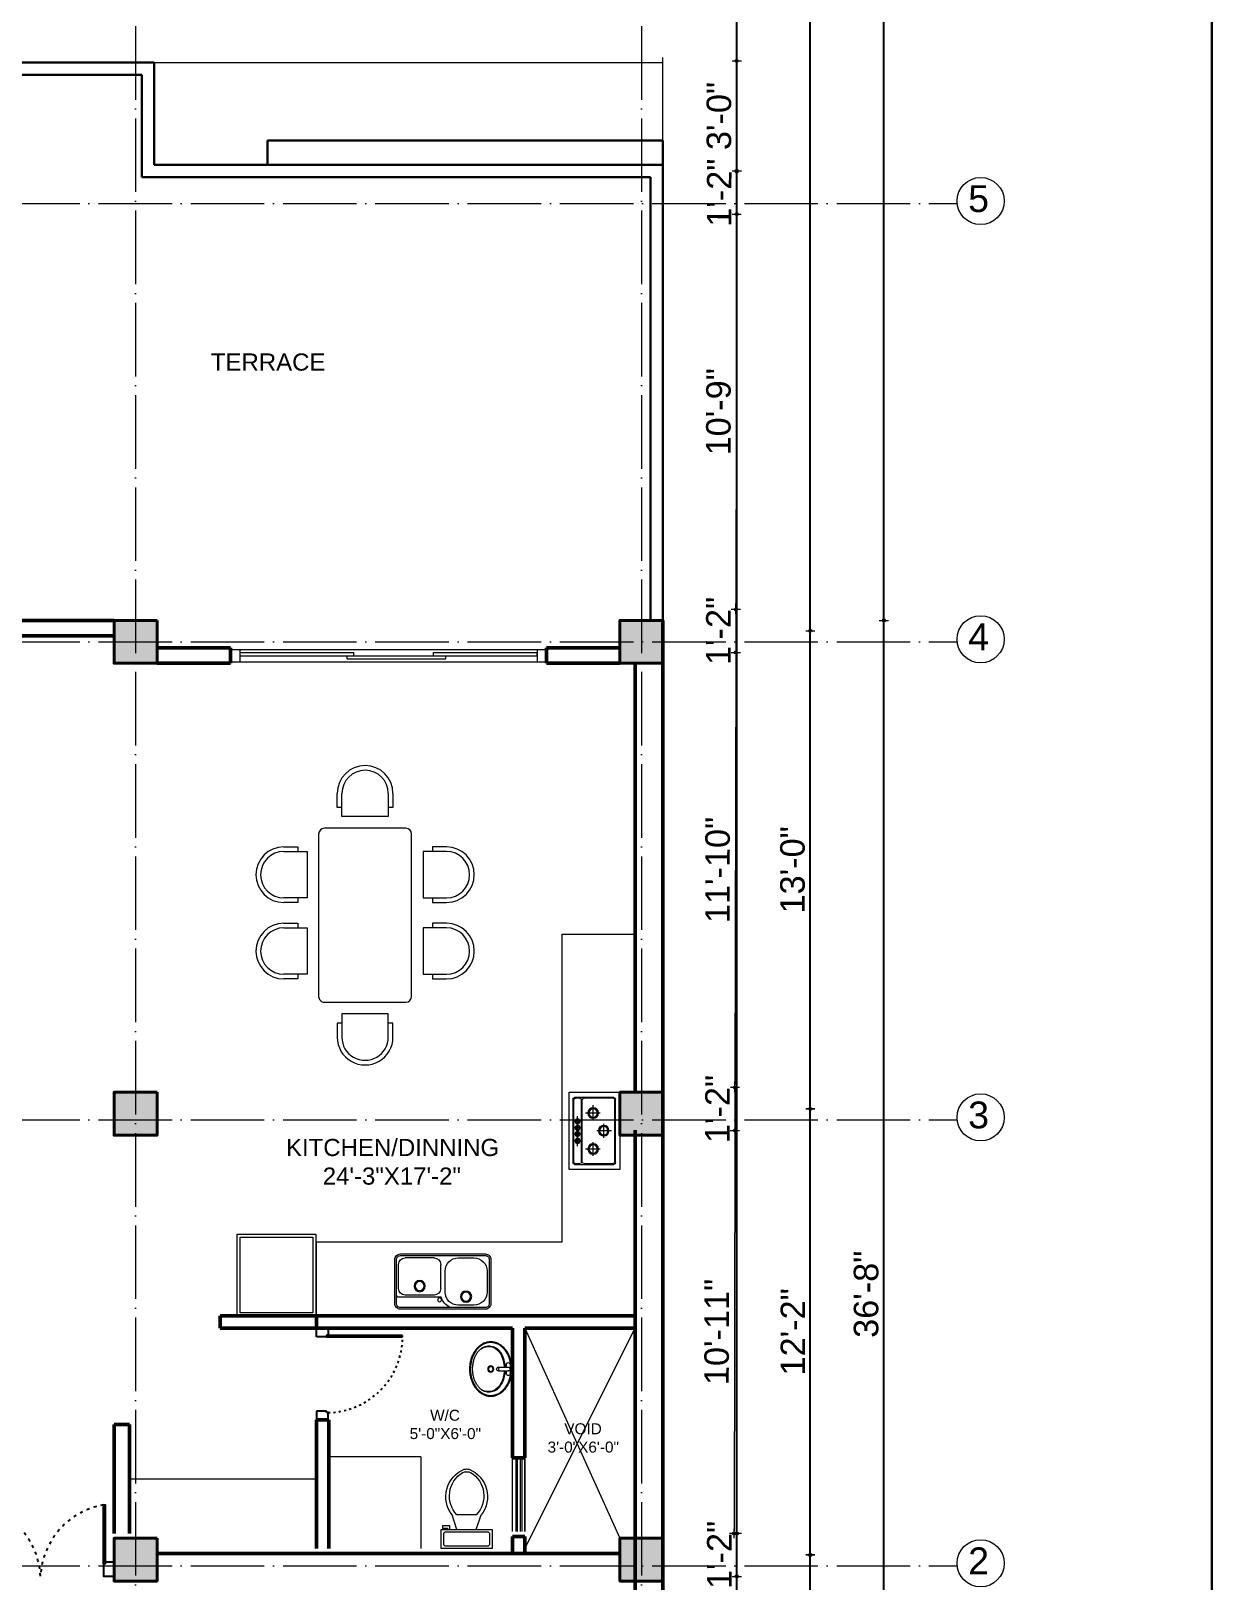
# Model space of a CAD drawing. Header units: inches. Extents: x -71 to 2682309, y -3332 to 801571.
# Drawn here: x 2653122 to 2653507, y 787576 to 788082 of the extents above; entities that cross this region are included whole.
import ezdxf

# ---------------------------------------------------------------- set-up
doc = ezdxf.new("R2010")
doc.units = ezdxf.units.IN
doc.header["$MEASUREMENT"] = 0
doc.header["$PDMODE"] = 99
doc.linetypes.add('ACAD_ISO03W100', pattern=[30, 12, -18])
doc.linetypes.add('ACAD_ISO04W100', pattern=[30, 24, -3, 0, -3])
for name, color, linetype, lineweight in [('CENTER  LINE RA', 10, 'ACAD_ISO04W100', 18), ('CONC. OUTLINE RA', 150, 'Continuous', 40), ('DIM RA', 4, 'Continuous', 15), ('door', 170, 'Continuous', 25), ('DOOR-WIN RA', 3, 'Continuous', 20), ('dw', 104, 'Continuous', 18), ('ELE1 RA', 1, 'Continuous', 30), ('ELE2 RA', 130, 'Continuous', 20), ('FIXTURES', 23, 'Continuous', 9), ('Furniture', 22, 'Continuous', 13), ('HAT', 253, 'Continuous', 13), ('Hatch', 254, 'Continuous', 9), ('HATCH RA', 8, 'Continuous', 9), ('NOI THAT', 42, 'Continuous', 5), ('TEXT RA', 254, 'Continuous', 20), ('WALL', 1, 'Continuous', 40), ('WALL RA', 42, 'Continuous', 50)]:
    doc.layers.add(name, color=color, linetype=linetype, lineweight=lineweight)
doc.layers.add('HACTH', color=7, linetype='Continuous')
doc.layers.add('lettring', color=7, linetype='Continuous')
doc.styles.add('DIM 8', font='arial.ttf', dxfattribs={"height": 8})
doc.styles.get("Standard").update_dxf_attribs({"font": 'arial.ttf'})
doc.dimstyles.new('Copy of DIM 8', dxfattribs={"dimtxt": 8, "dimasz": 1, "dimexe": 6, "dimexo": 18, "dimgap": 1.6875, "dimtad": 1, "dimdec": 0, "dimzin": 3, "dimdsep": 46, "dimlunit": 4, "dimtxsty": 'DIM 8', "dimblk": 'dot 2', "dimcen": 0.09375, "dimse1": 1, "dimse2": 1, "dimclrd": 1, "dimclre": 1, "dimclrt": 256, "dimadec": 0, "dimazin": 0, "dimtfac": 0.75, "dimtdec": 0, "dimtix": 1, "dimtmove": 1, "dimatfit": 3, "dimldrblk": 'DOT', "dimfxl": 1, "dimtolj": 1, "dimtzin": 0, "dimlwd": 9, "dimlwe": 9, "dimarcsym": 0})

# ---------------------------------------------------------------- blocks, each defined once
blk = doc.blocks.new('COLUMN')
at = {"layer": 'HACTH', "lineweight": 30, "transparency": 33554541}
h = blk.add_hatch(color=256, dxfattribs=at)
h.dxf.hatch_style = 1
h.paths.add_polyline_path([(2659104.19, 784576.38), (2659090.19, 784576.38), (2659090.19, 784562.38), (2659104.19, 784562.38)])
at = {"layer": 'CONC. OUTLINE RA'}
blk.add_lwpolyline([(2659090.19, 784576.38), (2659104.19, 784576.38), (2659104.19, 784562.38), (2659090.19, 784562.38)], close=True, dxfattribs=at)
blk = doc.blocks.new('asdadas')
at = {"layer": 'door'}
for points in [[(-15507.35, 29030.58), (-15507.34, 29047.44), (-15507.84, 29047.44), (-15507.85, 29031.08)], [(-15471.35, 29030.58), (-15471.36, 29047.44), (-15470.86, 29047.44), (-15470.85, 29031.08)]]:
    blk.add_lwpolyline(points, dxfattribs=at)
for points in [[(-15510.35, 29027.08), (-15510.35, 29031.08), (-15507.85, 29031.08), (-15507.85, 29030.58), (-15507.35, 29030.58), (-15507.35, 29027.08)], [(-15468.35, 29027.08), (-15468.35, 29031.08), (-15470.85, 29031.08), (-15470.85, 29030.58), (-15471.35, 29030.58), (-15471.35, 29027.08)]]:
    blk.add_lwpolyline(points, close=True, dxfattribs=at)
at = {"layer": 'door', "linetype": 'ACAD_ISO03W100', "ltscale": 0.07}
for centre, start, end in [((-15511.1, 29025.99), 2.8678, 80.0616), ((-15467.6, 29025.99), 99.9384, 177.1322)]:
    blk.add_arc(centre, 21.78, start, end, dxfattribs=at)
blk = doc.blocks.new('d3')
at = {"layer": 'door'}
for p, q in [((2650907.25, 787542.3), (2650907.24, 787513.15)), ((2650907.82, 787542.3), (2650907.25, 787542.3)), ((2650907.81, 787512.58), (2650907.82, 787542.3)), ((2650904.38, 787508.58), (2650904.38, 787513.15)), ((2650904.38, 787513.15), (2650907.24, 787513.15)), ((2650907.24, 787513.15), (2650907.24, 787512.58)), ((2650907.24, 787512.58), (2650907.81, 787512.58)), ((2650907.81, 787512.58), (2650907.81, 787508.58)), ((2650937.52, 787512.58), (2650936.95, 787512.58)), ((2650936.95, 787512.58), (2650936.95, 787508.58)), ((2650940.38, 787513.15), (2650937.52, 787513.15)), ((2650937.52, 787513.15), (2650937.52, 787512.58)), ((2650940.38, 787508.58), (2650940.38, 787513.15)), ((2650907.81, 787508.58), (2650904.38, 787508.58)), ((2650936.95, 787508.58), (2650940.38, 787508.58))]:
    blk.add_line(p, q, dxfattribs=at)
at = {"layer": 'door', "linetype": 'ACAD_ISO03W100', "ltscale": 0.07}
blk.add_arc((2650907.81, 787512.57), 29.72, 1.11555, 89.97483, dxfattribs=at)
blk = doc.blocks.new('*U10')
at = {"color": 44}
for p, q in [((-0.41, -5.9, -10.38), (-0.41, -2.12, -10.38)), ((-0.31, -5.52, -10.38), (-0.41, -2.14, -10.38)), ((-0.41, -5.9, -10.38), (-0.41, -5.9, -10.38)), ((1.01, -5.52, -10.38), (1.11, -2.14, -10.38)), ((1.11, -5.9, -10.38), (1.11, -2.12, -10.38)), ((1.11, -5.9, -10.38), (1.11, -5.9, -10.38)), ((1.11, -5.9, -10.38), (1.11, -5.9, -10.38))]:
    blk.add_line(p, q, dxfattribs=at)
for radius in [1.21, 0.908]:
    blk.add_circle((0.35, -8.96, -10.38), radius, dxfattribs=at)
at = {"color": 161}
for centre, radius, start, end in [((-3.42, -9.63, -10.38), 5.33, 114.82292, 212.01848), ((-3.21, -9.87, -10.38), 5.33, 128.55055, 212.01848), ((4.16, -9.6, -10.38), 5.29, 322.8931, 65.40236), ((3.91, -9.87, -10.38), 5.33, 326.74782, 51.4515)]:
    blk.add_arc(centre, radius, start, end, dxfattribs=at)
at = {"color": 44}
for centre, start, end in [((-1.41, -2.12, -10.38), 87.44056, 256.48029), ((0.35, -2.12, -10.38), 358.28901, 181.71099), ((0.35, -5.9, -10.38), 180, 0), ((0.35, -5.14, -10.38), 210, 330), ((2.11, -2.12, -10.38), 283.51971, 92.55944)]:
    blk.add_arc(centre, 0.757, start, end, dxfattribs=at)
at = {"color": 130}
blk.add_ellipse((0.35, -8.96, -10.38), major_axis=(-10.42, 0), ratio=0.772596, dxfattribs=at)
at = {"color": 161}
for start_param, end_param in [(4.785065, 5.326358), (4.09842, 4.639713)]:
    blk.add_ellipse((0.35, -11.38, -10.38), major_axis=(-10.42, 0), ratio=0.772596, start_param=start_param, end_param=end_param, dxfattribs=at)
at = {"color": 44, "extrusion": (0, 0, -1)}
for start_param, end_param in [(4.782638, 4.899232), (4.525546, 4.64214)]:
    blk.add_ellipse((0.35, 5.06, -10.38), major_axis=(-10.42, 0), ratio=0.772596, start_param=start_param, end_param=end_param, dxfattribs=at)
at = {"color": 44}
blk.add_ellipse((0.35, -9.3, -10.38), major_axis=(-10.42, 0), ratio=0.772596, start_param=4.546083, end_param=4.878695, dxfattribs=at)
at = {"color": 5}
blk.add_open_spline([(-10.38, -8.96, -10.38), (-10.38, -9.22, -10.38), (-10.36, -9.49, -10.38), (-10.28, -10.16, -10.38), (-10.19, -10.56, -10.38), (-9.94, -11.36, -10.38), (-9.78, -11.74, -10.38), (-9.38, -12.5, -10.38), (-9.15, -12.86, -10.38), (-8.62, -13.56, -10.38), (-8.32, -13.89, -10.38), (-7.67, -14.52, -10.38), (-7.32, -14.82, -10.38), (-6.56, -15.37, -10.38), (-6.15, -15.62, -10.38), (-5.3, -16.08, -10.38), (-4.85, -16.28, -10.38), (-3.92, -16.63, -10.38), (-3.44, -16.79, -10.38), (-2.46, -17.03, -10.38), (-1.96, -17.13, -10.38), (-0.94, -17.26, -10.38), (-0.43, -17.3, -10.38), (0.61, -17.32, -10.38), (1.12, -17.3, -10.38), (2.15, -17.21, -10.38), (2.65, -17.13, -10.38), (3.65, -16.92, -10.38), (4.14, -16.79, -10.38), (5.09, -16.47, -10.38), (5.55, -16.28, -10.38), (6.43, -15.86, -10.38), (6.85, -15.62, -10.38), (7.64, -15.1, -10.38), (8.01, -14.82, -10.38), (8.7, -14.22, -10.38), (9.02, -13.9, -10.38), (9.59, -13.22, -10.38), (9.85, -12.87, -10.38), (10.29, -12.13, -10.38), (10.48, -11.75, -10.38), (10.78, -10.97, -10.38), (10.89, -10.57, -10.38), (11.04, -9.76, -10.38), (11.08, -9.35, -10.38), (11.08, -8.53, -10.38), (11.04, -8.12, -10.38), (10.88, -7.32, -10.38), (10.77, -6.92, -10.38), (10.46, -6.14, -10.38), (10.27, -5.76, -10.38), (9.83, -5.02, -10.38), (9.57, -4.67, -10.38), (9, -3.99, -10.38), (8.68, -3.67, -10.38), (7.98, -3.07, -10.38), (7.61, -2.79, -10.38), (6.81, -2.27, -10.38), (6.39, -2.04, -10.38), (5.51, -1.62, -10.38), (5.05, -1.43, -10.38), (4.1, -1.12, -10.38), (3.61, -0.99, -10.38), (2.61, -0.78, -10.38), (2.1, -0.7, -10.38), (1.08, -0.61, -10.38), (0.56, -0.59, -10.38), (-0.47, -0.62, -10.38), (-0.98, -0.66, -10.38), (-2, -0.79, -10.38), (-2.5, -0.89, -10.38), (-3.48, -1.14, -10.38), (-3.96, -1.3, -10.38), (-4.89, -1.65, -10.38), (-5.33, -1.86, -10.38), (-6.18, -2.32, -10.38), (-6.59, -2.57, -10.38), (-7.35, -3.12, -10.38), (-7.7, -3.42, -10.38), (-8.35, -4.05, -10.38), (-8.64, -4.38, -10.38), (-9.17, -5.08, -10.38), (-9.4, -5.45, -10.38), (-9.79, -6.2, -10.38), (-9.95, -6.59, -10.38), (-10.2, -7.39, -10.38), (-10.28, -7.79, -10.38), (-10.36, -8.45, -10.38), (-10.38, -8.7, -10.38), (-10.38, -8.96, -10.38)], degree=3, knots=[0, 0, 0, 0, 0.094207, 0.094207, 0.239418, 0.239418, 0.384628, 0.384628, 0.529839, 0.529839, 0.67505, 0.67505, 0.82026, 0.82026, 0.965471, 0.965471, 1.110681, 1.110681, 1.255892, 1.255892, 1.401103, 1.401103, 1.546313, 1.546313, 1.691524, 1.691524, 1.836735, 1.836735, 1.981945, 1.981945, 2.127156, 2.127156, 2.272367, 2.272367, 2.417577, 2.417577, 2.562788, 2.562788, 2.707999, 2.707999, 2.853209, 2.853209, 2.99842, 2.99842, 3.143631, 3.143631, 3.288841, 3.288841, 3.434052, 3.434052, 3.579262, 3.579262, 3.724473, 3.724473, 3.869684, 3.869684, 4.014894, 4.014894, 4.160105, 4.160105, 4.305316, 4.305316, 4.450526, 4.450526, 4.595737, 4.595737, 4.740948, 4.740948, 4.886158, 4.886158, 5.031369, 5.031369, 5.17658, 5.17658, 5.32179, 5.32179, 5.467001, 5.467001, 5.612212, 5.612212, 5.757422, 5.757422, 5.902633, 5.902633, 6.047843, 6.047843, 6.193054, 6.193054, 6.283185, 6.283185, 6.283185, 6.283185], dxfattribs=at)
at = {"color": 161}
for points, knots in [([(-0.41, -3.65, -10.38), (-0.84, -3.68, -10.38), (-1.26, -3.72, -10.38), (-2.2, -3.87, -10.38), (-2.7, -3.98, -10.38), (-3.68, -4.26, -10.38), (-4.15, -4.43, -10.38), (-5.06, -4.82, -10.38), (-5.5, -5.04, -10.38), (-6.12, -5.42, -10.38), (-6.33, -5.56, -10.38), (-6.53, -5.7, -10.38)], [4.7867387, 4.7867387, 4.7867387, 4.7867387, 4.9133806, 4.9133806, 5.0672044, 5.0672044, 5.2210282, 5.2210282, 5.3748519, 5.3748519, 5.456533, 5.456533, 5.456533, 5.456533]), ([(7.24, -5.7, -10.38), (7.18, -5.66, -10.38), (7.13, -5.62, -10.38), (6.68, -5.32, -10.38), (6.26, -5.08, -10.38), (5.39, -4.65, -10.38), (4.93, -4.46, -10.38), (3.97, -4.13, -10.38), (3.48, -4, -10.38), (2.47, -3.79, -10.38), (1.95, -3.72, -10.38), (1.33, -3.67, -10.38), (1.22, -3.66, -10.38), (1.11, -3.65, -10.38)], [3.9682662, 3.9682662, 3.9682662, 3.9682662, 3.9904379, 3.9904379, 4.1442617, 4.1442617, 4.2980855, 4.2980855, 4.4519092, 4.4519092, 4.605733, 4.605733, 4.6380393, 4.6380393, 4.6380393, 4.6380393]), ([(-7.94, -12.46, -10.38), (-7.84, -12.59, -10.38), (-7.73, -12.72, -10.38), (-7.35, -13.17, -10.38), (-7.04, -13.47, -10.38), (-6.35, -14.03, -10.38), (-5.98, -14.3, -10.38), (-5.18, -14.78, -10.38), (-4.75, -14.99, -10.38), (-3.86, -15.37, -10.38), (-3.39, -15.54, -10.38), (-2.42, -15.8, -10.38), (-1.92, -15.91, -10.38), (-0.9, -16.05, -10.38), (-0.39, -16.09, -10.38), (0.64, -16.11, -10.38), (1.16, -16.09, -10.38), (2.19, -15.98, -10.38), (2.69, -15.89, -10.38), (3.68, -15.66, -10.38), (4.16, -15.51, -10.38), (5.08, -15.17, -10.38), (5.52, -14.96, -10.38), (6.35, -14.51, -10.38), (6.74, -14.26, -10.38), (7.45, -13.72, -10.38), (7.78, -13.43, -10.38), (8.18, -13.01, -10.38), (8.28, -12.9, -10.38), (8.37, -12.79, -10.38)], [6.809687, 6.809687, 6.809687, 6.809687, 6.873941, 6.873941, 7.033467, 7.033467, 7.192993, 7.192993, 7.352519, 7.352519, 7.512044, 7.512044, 7.67157, 7.67157, 7.831096, 7.831096, 7.990622, 7.990622, 8.150148, 8.150148, 8.309673, 8.309673, 8.469199, 8.469199, 8.628725, 8.628725, 8.788251, 8.788251, 8.84358, 8.84358, 8.84358, 8.84358])]:
    blk.add_open_spline(points, degree=3, knots=knots, dxfattribs=at)
blk = doc.blocks.new('Toilet - top')
for p, q in [((9.5, -6), (9.5, -2)), ((-10, -8.5), (-8, -8.5)), ((-10, -9.5), (-10, -8.5)), ((-7, -9.5), (-10, -9.5)), ((-8, -8.5), (-8, -8)), ((-7, -8), (-7, -9.5)), ((-4, -8), (-6, -14)), ((4, -8), (6, -14)), ((4, -14), (-4, -14))]:
    blk.add_line(p, q)
blk.add_lwpolyline([(10.5, -8), (10.5, 0), (-10.5, 0), (-10.5, -8)], close=True)
for points in [[(-9.5, -2), (-9.5, -6)], [(8.5, -1), (-8.5, -1)], [(-8.5, -7), (8.5, -7)]]:
    blk.add_lwpolyline(points)
for centre, radius, start, end in [((-8.62, -1.88), 0.884, 81.8699, 188.1301), ((-8.62, -6.12), 0.884, 171.8699, 278.1301), ((8.62, -1.88), 0.884, 351.8699, 98.1301), ((8.62, -6.12), 0.884, 261.8699, 8.1301), ((3.52, -21.58), 12.17, 141.46911, 247.97143), ((4.2, -21.82), 11.33, 136.36773, 238.94682), ((-3.52, -21.58), 12.17, 292.02843, 38.53071), ((-4.2, -21.82), 11.33, 301.05301, 43.63209), ((0, -27.88), 4, 245.73182, 294.26817), ((0, -29), 4, 254.86053, 285.13947)]:
    blk.add_arc(centre, radius, start, end)
blk = doc.blocks.new('A$C3F0C2877')
at = {"layer": 'FIXTURES'}
for p, q in [((700, 1640), (700, 1520)), ((740, 1640), (740, 1440)), ((1140, 1440), (1140, 1640)), ((1180, 1520), (1180, 1640)), ((1358, 1640), (1358, 1520)), ((1398, 1640), (1398, 1440)), ((1798, 1440), (1798, 1640)), ((1838, 1520), (1838, 1640)), ((700, 1520), (740, 1520)), ((1140, 1520), (1180, 1520)), ((1358, 1520), (1398, 1520)), ((1798, 1520), (1838, 1520)), ((1988, 1340), (590, 1340)), ((740, 1440), (1140, 1440)), ((1398, 1440), (1798, 1440)), ((540, 1290), (540, 590)), ((2038, 590), (2038, 1290)), ((240, 1180), (360, 1180)), ((240, 1140), (440, 1140)), ((360, 1180), (360, 1140)), ((440, 1140), (440, 740)), ((2139, 1140), (2139, 740)), ((2339, 1140), (2139, 1140)), ((2339, 1180), (2219, 1180)), ((2219, 1180), (2219, 1140)), ((440, 740), (240, 740)), ((360, 700), (240, 700)), ((360, 740), (360, 700)), ((2139, 740), (2339, 740)), ((2219, 740), (2219, 700)), ((2219, 700), (2339, 700)), ((590, 540), (1988, 540)), ((740, 440), (1140, 440)), ((740, 240), (740, 440)), ((1140, 440), (1140, 240)), ((1398, 440), (1798, 440)), ((1398, 240), (1398, 440)), ((1798, 440), (1798, 240)), ((700, 360), (740, 360)), ((700, 240), (700, 360)), ((1140, 360), (1180, 360)), ((1180, 360), (1180, 240)), ((1358, 360), (1398, 360)), ((1358, 240), (1358, 360)), ((1798, 360), (1838, 360)), ((1838, 360), (1838, 240))]:
    blk.add_line(p, q, dxfattribs=at)
for centre, radius, start, end in [((940, 1640), 240, 0, 180), ((1598, 1640), 240, 0, 180), ((940, 1640), 200, 0, 180), ((1598, 1640), 200, 0, 180), ((590, 1290), 50, 90, 180), ((1988, 1290), 50, 0, 90), ((240, 940), 240, 90, 270), ((240, 940), 200, 90, 270), ((2339, 940), 240, 270, 90), ((2339, 940), 200, 270, 90), ((590, 590), 50, 180, 270), ((1988, 590), 50, 270, 0), ((940, 240), 240, 180, 0), ((940, 240), 200, 180, 0), ((1598, 240), 240, 180, 0), ((1598, 240), 200, 180, 0)]:
    blk.add_arc(centre, radius, start, end, dxfattribs=at)
blk = doc.blocks.new('kit')
at = {"layer": 'Furniture'}
for p, q in [((106814.32, -19096.51), (106814.32, -19121.71)), ((106830.88, -19096.51), (106814.32, -19096.51)), ((106830.88, -19121.71), (106830.88, -19096.51)), ((106815.52, -19119.44), (106815.52, -19098.78)), ((106815.75, -19119.21), (106815.75, -19099.01)), ((106816.09, -19098.21), (106828.88, -19098.21)), ((106816.32, -19098.44), (106817.79, -19098.44)), ((106818.37, -19099.01), (106818.37, -19119.21)), ((106818.6, -19099.01), (106818.6, -19119.21)), ((106819.17, -19098.44), (106828.65, -19098.44)), ((106822.15, -19100.96), (106822.15, -19105.46)), ((106829.22, -19099.01), (106829.22, -19119.21)), ((106829.46, -19098.78), (106829.46, -19119.44)), ((106818.09, -19105.86), (106815.99, -19105.86)), ((106817.06, -19104.19), (106817.06, -19113.9)), ((106824.4, -19103.21), (106819.67, -19103.21)), ((106825.59, -19106.86), (106825.59, -19111.45)), ((106818.09, -19108.1), (106815.99, -19108.1)), ((106818.09, -19110.14), (106815.99, -19110.14)), ((106818.09, -19112.28), (106815.99, -19112.28)), ((106822.15, -19112.7), (106822.15, -19117.49)), ((106828.08, -19109.11), (106823.33, -19109.11)), ((106824.41, -19114.95), (106819.67, -19114.95)), ((106814.32, -19121.71), (106830.88, -19121.71)), ((106828.88, -19120.01), (106816.09, -19120.01)), ((106817.79, -19119.78), (106816.32, -19119.78)), ((106828.65, -19119.78), (106819.17, -19119.78))]:
    blk.add_line(p, q, dxfattribs=at)
for centre, radius in [((106822.15, -19103.21), 1.71), ((106822.15, -19103.21), 1.37), ((106817.06, -19105.86), 0.835), ((106817.06, -19108.1), 0.804), ((106817.06, -19108.1), 0.564), ((106817.06, -19105.86), 0.533), ((106825.59, -19109.19), 1.72), ((106817.01, -19112.23), 0.797), ((106817.06, -19110.14), 0.823), ((106817.01, -19112.28), 0.556), ((106817.06, -19110.14), 0.572), ((106825.59, -19109.19), 1.39), ((106822.15, -19114.95), 1.72), ((106822.15, -19114.95), 1.39)]:
    blk.add_circle(centre, radius, dxfattribs=at)
for centre, start, end in [((106816.09, -19098.78), 90, 180), ((106816.32, -19099.01), 90, 180), ((106817.79, -19099.01), 0, 90), ((106819.17, -19099.01), 90, 180), ((106828.65, -19099.01), 0, 90), ((106828.88, -19098.78), 0, 90), ((106816.09, -19119.44), 180, 270), ((106816.32, -19119.21), 180, 270), ((106817.79, -19119.21), 270, 0), ((106819.17, -19119.21), 180, 270), ((106828.65, -19119.21), 270, 0), ((106828.88, -19119.44), 270, 0)]:
    blk.add_arc(centre, 0.576, start, end, dxfattribs=at)
blk = doc.blocks.new('kit2')
at = {"layer": 'Furniture'}
for p, q in [((106798.91, -19071.12), (106793.87, -19071.12)), ((106773.71, -19074.43), (106773.71, -19078.86)), ((106774.35, -19076.59), (106774.35, -19084.44)), ((106788.24, -19073.71), (106774.43, -19073.71)), ((106785.95, -19074.43), (106776.51, -19074.43)), ((106788.11, -19076.59), (106788.11, -19084.44)), ((106789.55, -19075.44), (106789.55, -19082.28)), ((106803.23, -19082.28), (106803.23, -19075.44)), ((106785.95, -19086.6), (106776.51, -19086.6)), ((106793.87, -19086.6), (106798.91, -19086.6))]:
    blk.add_line(p, q, dxfattribs=at)
for points in [[(106774.97, -19087.86), (106802.69, -19087.86, 0.414214), (106804.49, -19086.06), (106804.49, -19071.66, 0.414214), (106802.69, -19069.86), (106774.97, -19069.86, 0.414214), (106773.17, -19071.66), (106773.17, -19086.06, 0.414214)], [(106774.97, -19087.32), (106802.69, -19087.32, 0.414214), (106803.95, -19086.06), (106803.95, -19071.66, 0.414214), (106802.69, -19070.4), (106774.97, -19070.4, 0.414214), (106773.71, -19071.66), (106773.71, -19086.06, 0.414214)]]:
    blk.add_lwpolyline(points, format="xyb", close=True, dxfattribs=at)
for centre, radius in [((106796.39, -19073.94), 1.83), ((106781.25, -19077.38), 1.83), ((106781.25, -19077.38), 1.47), ((106787.77, -19072.89), 0.614), ((106796.39, -19073.94), 1.47)]:
    blk.add_circle(centre, radius, dxfattribs=at)
for centre, radius, start, end in [((106794, -19075.81), 6.13, 118.07, 159.9807), ((106793.87, -19075.44), 4.32, 90, 180), ((106798.91, -19075.44), 4.32, 0, 90), ((106774.43, -19074.43), 0.72, 90, 180), ((106776.51, -19076.59), 2.16, 90, 180), ((106785.95, -19076.59), 2.16, 0, 90), ((106793.87, -19082.28), 4.32, 180, 270), ((106798.91, -19082.28), 4.32, 270, 0), ((106776.51, -19084.44), 2.16, 180, 270), ((106785.95, -19084.44), 2.16, 270, 0)]:
    blk.add_arc(centre, radius, start, end, dxfattribs=at)
blk = doc.blocks.new('dot1')
at = {"layer": 'Hatch'}
h = blk.add_hatch(color=256, dxfattribs=at)
edge = h.paths.add_edge_path()
edge.add_arc((0, 0), 1, 0, 360)
for p, q in [((3, 0), (-3, 0)), ((0, 3), (0, -3))]:
    blk.add_line(p, q, dxfattribs=at)
blk.add_circle((0, 0), 1, dxfattribs=at)
blk = doc.blocks.new('dot 2')
at = {"layer": 'Hatch', "xscale": 0.5, "yscale": 0.5, "zscale": 0.5}
blk.add_blockref('dot1', (0, 0), dxfattribs=at)
blk = doc.blocks.new('*D233')
at = {"layer": 'Defpoints', "color": 0, "transparency": 16777216}
for p in [(2653005.99, 787584.37), (2652951.46, 787437.2), (2653155.89, 787437.2)]:
    blk.add_point(p, dxfattribs=at)
at = {"layer": 'lettring', "color": 1, "lineweight": 9, "transparency": 16777216}
blk.add_line((2652951.46, 787583.37), (2652951.46, 787438.2), dxfattribs=at)
for p, rotation in [((2652951.46, 787584.37), 90), ((2652951.46, 787437.2), 270)]:
    blk.add_blockref('dot 2', p, dxfattribs=dict(at, rotation=rotation))
at = {"layer": 'lettring', "transparency": 16777216, "insert": (2652945.69, 787510.78), "char_height": 8, "attachment_point": 5, "rotation": 90, "style": 'DIM 8'}
blk.add_mtext('\\A1;12\'-3"', dxfattribs=at)
blk = doc.blocks.new('_Dot')
at = {"color": 0, "linetype": 'ByBlock', "lineweight": -2}
blk.add_line((-0.5, 0), (-1, 0), dxfattribs=at)
at = {"color": 0, "linetype": 'ByBlock', "const_width": 0.5}
blk.add_lwpolyline([(-0.25, 0, 1), (0.25, 0, 1)], format="xyb", close=True, dxfattribs=at)
blk = doc.blocks.new('*D239')
at = {"layer": 'Defpoints', "color": 0, "transparency": 16777216}
for p in [(2653327.78, 788035.84), (2653327.89, 788021.87), (2653351.96, 788021.82)]:
    blk.add_point(p, dxfattribs=at)
at = {"layer": 'lettring', "color": 1, "lineweight": 9, "transparency": 16777216}
for p, q in [((2653351.99, 788036.79), (2653352, 788037.79)), ((2653351.99, 788035.79), (2653351.96, 788021.82)), ((2653351.96, 788020.82), (2653351.96, 788019.82))]:
    blk.add_line(p, q, dxfattribs=at)
for p, rotation in [((2653351.99, 788035.79), 269.8893011416861), ((2653351.96, 788021.82), 89.88930114168616)]:
    blk.add_blockref('dot 2', p, dxfattribs=dict(at, rotation=rotation))
at = {"layer": 'lettring', "transparency": 16777216, "insert": (2653346.27, 788028.82), "char_height": 8, "attachment_point": 5, "rotation": 89.8893, "style": 'DIM 8'}
blk.add_mtext('\\A1;1\'-2"', dxfattribs=at)
blk = doc.blocks.new('*D241')
at = {"layer": 'Defpoints', "color": 0, "transparency": 16777216}
for p in [(2653327.89, 788021.87), (2653327.89, 787892.87), (2653351.71, 787892.82)]:
    blk.add_point(p, dxfattribs=at)
at = {"layer": 'lettring', "color": 1, "lineweight": 9, "transparency": 16777216}
blk.add_line((2653351.96, 788020.82), (2653351.71, 787893.82), dxfattribs=at)
for p, rotation in [((2653351.96, 788021.82), 89.88930114168615), ((2653351.71, 787892.82), 269.8893011416861)]:
    blk.add_blockref('dot 2', p, dxfattribs=dict(at, rotation=rotation))
at = {"layer": 'lettring', "transparency": 16777216, "insert": (2653346.06, 787957.33), "char_height": 8, "attachment_point": 5, "rotation": 89.8893, "style": 'DIM 8'}
blk.add_mtext('\\A1;10\'-9"', dxfattribs=at)
blk = doc.blocks.new('*D242')
at = {"layer": 'Defpoints', "color": 0, "transparency": 16777216}
for p in [(2653327.89, 787892.87), (2653327.89, 787878.87), (2653351.68, 787878.82)]:
    blk.add_point(p, dxfattribs=at)
at = {"layer": 'lettring', "color": 1, "lineweight": 9, "transparency": 16777216}
for p, q in [((2653351.71, 787893.82), (2653351.72, 787894.82)), ((2653351.71, 787892.82), (2653351.68, 787878.82)), ((2653351.68, 787877.82), (2653351.68, 787876.82))]:
    blk.add_line(p, q, dxfattribs=at)
for p, rotation in [((2653351.71, 787892.82), 269.8893011416861), ((2653351.68, 787878.82), 89.88930114168616)]:
    blk.add_blockref('dot 2', p, dxfattribs=dict(at, rotation=rotation))
at = {"layer": 'lettring', "transparency": 16777216, "insert": (2653345.99, 787885.83), "char_height": 8, "attachment_point": 5, "rotation": 89.8893, "style": 'DIM 8'}
blk.add_mtext('\\A1;1\'-2"', dxfattribs=at)
blk = doc.blocks.new('*D243')
at = {"layer": 'Defpoints', "color": 0, "transparency": 16777216}
for p in [(2653327.89, 787878.87), (2653327.89, 787736.87), (2653351.41, 787736.82)]:
    blk.add_point(p, dxfattribs=at)
at = {"layer": 'lettring', "color": 1, "lineweight": 9, "transparency": 16777216}
blk.add_line((2653351.69, 787877.82), (2653351.42, 787737.82), dxfattribs=at)
for p, rotation in [((2653351.69, 787878.82), 89.88930114168615), ((2653351.41, 787736.82), 269.8893011416861)]:
    blk.add_blockref('dot 2', p, dxfattribs=dict(at, rotation=rotation))
at = {"layer": 'lettring', "transparency": 16777216, "insert": (2653345.78, 787807.83), "char_height": 8, "attachment_point": 5, "rotation": 89.8893, "style": 'DIM 8'}
blk.add_mtext('\\A1;11\'-10"', dxfattribs=at)
blk = doc.blocks.new('*D244')
at = {"layer": 'Defpoints', "color": 0, "transparency": 16777216}
for p in [(2653327.89, 787736.87), (2653327.89, 787722.87), (2653351.39, 787722.82)]:
    blk.add_point(p, dxfattribs=at)
at = {"layer": 'lettring', "color": 1, "lineweight": 9, "transparency": 16777216}
for p, q in [((2653351.42, 787737.82), (2653351.42, 787738.82)), ((2653351.41, 787736.82), (2653351.39, 787722.82)), ((2653351.38, 787721.82), (2653351.38, 787720.82))]:
    blk.add_line(p, q, dxfattribs=at)
for p, rotation in [((2653351.41, 787736.82), 269.8893011416861), ((2653351.39, 787722.82), 89.88930114168616)]:
    blk.add_blockref('dot 2', p, dxfattribs=dict(at, rotation=rotation))
at = {"layer": 'lettring', "transparency": 16777216, "insert": (2653345.7, 787729.83), "char_height": 8, "attachment_point": 5, "rotation": 89.8893, "style": 'DIM 8'}
blk.add_mtext('\\A1;1\'-2"', dxfattribs=at)
blk = doc.blocks.new('*D245')
at = {"layer": 'Defpoints', "color": 0, "transparency": 16777216}
for p in [(2653327.89, 787722.87), (2653327.89, 787591.37), (2653351.13, 787591.32)]:
    blk.add_point(p, dxfattribs=at)
at = {"layer": 'lettring', "color": 1, "lineweight": 9, "transparency": 16777216}
blk.add_line((2653351.38, 787721.82), (2653351.13, 787592.32), dxfattribs=at)
for p, rotation in [((2653351.39, 787722.82), 89.88930114168615), ((2653351.13, 787591.32), 269.8893011416861)]:
    blk.add_blockref('dot 2', p, dxfattribs=dict(at, rotation=rotation))
at = {"layer": 'lettring', "transparency": 16777216, "insert": (2653345.49, 787657.08), "char_height": 8, "attachment_point": 5, "rotation": 89.8893, "style": 'DIM 8'}
blk.add_mtext('\\A1;10\'-11"', dxfattribs=at)
blk = doc.blocks.new('*D224')
at = {"layer": 'Defpoints', "color": 0, "transparency": 16777216}
for p in [(2653328.77, 787591.36), (2653328.77, 787577.36), (2653351.99, 787577.32)]:
    blk.add_point(p, dxfattribs=at)
at = {"layer": 'lettring', "color": 1, "lineweight": 9, "transparency": 16777216}
for p, q in [((2653352.02, 787591.32), (2653351.99, 787577.32)), ((2653352.02, 787592.32), (2653352.02, 787593.32)), ((2653351.99, 787576.32), (2653351.99, 787575.32))]:
    blk.add_line(p, q, dxfattribs=at)
for p, rotation in [((2653352.02, 787591.32), 269.8893011416861), ((2653351.99, 787577.32), 89.88930114168616)]:
    blk.add_blockref('dot 2', p, dxfattribs=dict(at, rotation=rotation))
at = {"layer": 'lettring', "transparency": 16777216, "insert": (2653346.3, 787584.33), "char_height": 8, "attachment_point": 5, "rotation": 89.8893, "style": 'DIM 8'}
blk.add_mtext('\\A1;1\'-2"', dxfattribs=at)
blk = doc.blocks.new('*D225')
at = {"layer": 'Defpoints', "color": 0, "transparency": 16777216}
for p in [(2653329, 787577.36), (2653329, 787461.49), (2653351.77, 787461.45)]:
    blk.add_point(p, dxfattribs=at)
at = {"layer": 'lettring', "color": 1, "lineweight": 9, "transparency": 16777216}
blk.add_line((2653351.99, 787576.32), (2653351.77, 787462.45), dxfattribs=at)
for p, rotation in [((2653351.99, 787577.32), 89.88930114168615), ((2653351.77, 787461.45), 269.8893011416861)]:
    blk.add_blockref('dot 2', p, dxfattribs=dict(at, rotation=rotation))
at = {"layer": 'lettring', "transparency": 16777216, "insert": (2653346.11, 787519.39), "char_height": 8, "attachment_point": 5, "rotation": 89.8893, "style": 'DIM 8'}
blk.add_mtext('\\A1;9\'-8"', dxfattribs=at)
blk = doc.blocks.new('*D246')
at = {"layer": 'Defpoints', "color": 0, "transparency": 16777216}
for p in [(2653327.89, 788071.84), (2653351.99, 788071.84), (2653327.89, 788035.87)]:
    blk.add_point(p, dxfattribs=at)
at = {"layer": 'lettring', "color": 1, "lineweight": 9, "transparency": 16777216}
blk.add_line((2653351.99, 788036.87), (2653351.99, 788070.84), dxfattribs=at)
for p, rotation in [((2653351.99, 788071.84), 90), ((2653351.99, 788035.87), 270)]:
    blk.add_blockref('dot 2', p, dxfattribs=dict(at, rotation=rotation))
at = {"layer": 'lettring', "transparency": 16777216, "insert": (2653346.22, 788053.85), "char_height": 8, "attachment_point": 5, "rotation": 90, "style": 'DIM 8'}
blk.add_mtext('\\A1;3\'-0"', dxfattribs=at)
blk = doc.blocks.new('*D240')
at = {"layer": 'Defpoints', "color": 0, "transparency": 16777216}
for p in [(2653320.89, 787584.37), (2653375.99, 787584.32), (2653320.79, 787456.49)]:
    blk.add_point(p, dxfattribs=at)
at = {"layer": 'lettring', "color": 1, "lineweight": 9, "transparency": 16777216}
blk.add_line((2653375.9, 787457.44), (2653375.99, 787583.32), dxfattribs=at)
for p, rotation in [((2653375.99, 787584.32), 89.95733400607892), ((2653375.9, 787456.44), 269.957334006079)]:
    blk.add_blockref('dot 2', p, dxfattribs=dict(at, rotation=rotation))
at = {"layer": 'lettring', "transparency": 16777216, "insert": (2653370.17, 787520.39), "char_height": 8, "attachment_point": 5, "rotation": 89.9573, "style": 'DIM 8'}
blk.add_mtext('\\A1;10\'-8"', dxfattribs=at)
blk = doc.blocks.new('*D248')
at = {"layer": 'Defpoints', "color": 0, "transparency": 16777216}
for p in [(2653320.89, 787885.87), (2653375.99, 787885.87), (2653320.89, 787729.87)]:
    blk.add_point(p, dxfattribs=at)
at = {"layer": 'lettring', "color": 1, "lineweight": 9, "transparency": 16777216}
blk.add_line((2653375.99, 787730.87), (2653375.99, 787884.87), dxfattribs=at)
for p, rotation in [((2653375.99, 787885.87), 90), ((2653375.99, 787729.87), 270)]:
    blk.add_blockref('dot 2', p, dxfattribs=dict(at, rotation=rotation))
at = {"layer": 'lettring', "transparency": 16777216, "insert": (2653370.22, 787807.87), "char_height": 8, "attachment_point": 5, "rotation": 90, "style": 'DIM 8'}
blk.add_mtext('\\A1;13\'-0"', dxfattribs=at)
blk = doc.blocks.new('*D249')
at = {"layer": 'Defpoints', "color": 0, "transparency": 16777216}
for p in [(2653327.78, 787889.27), (2653327.68, 787449.49), (2653399.99, 787449.49)]:
    blk.add_point(p, dxfattribs=at)
at = {"layer": 'lettring', "color": 1, "lineweight": 9, "transparency": 16777216}
blk.add_line((2653399.99, 787888.27), (2653399.99, 787450.49), dxfattribs=at)
for p, rotation in [((2653399.99, 787889.27), 90), ((2653399.99, 787449.49), 270)]:
    blk.add_blockref('dot 2', p, dxfattribs=dict(at, rotation=rotation))
at = {"layer": 'lettring', "transparency": 16777216, "insert": (2653394.22, 787669.38), "char_height": 8, "attachment_point": 5, "rotation": 90, "style": 'DIM 8'}
blk.add_mtext('\\A1;36\'-8"', dxfattribs=at)
blk = doc.blocks.new('GRID')
at = {"layer": 'CENTER  LINE RA'}
for p, q in [((2650542.03, 788203.56), (2650542.03, 787311.89)), ((2650707.03, 788203.56), (2650707.03, 787311.89)), ((2650289.13, 788025.27), (2650810.03, 788025.27)), ((2650289.13, 787882.27), (2650810.03, 787882.27)), ((2650289.13, 787726.27), (2650810.03, 787726.27)), ((2650289.13, 787580.77), (2650810.03, 787580.77))]:
    blk.add_line(p, q, dxfattribs=at)
at = {"layer": 'DOOR-WIN RA'}
for centre in [(2650817.68, 788026.09), (2650817.68, 787883.09), (2650817.68, 787727.09), (2650817.68, 787581.59)]:
    blk.add_circle(centre, 7.69, dxfattribs=at)
at = {"layer": 'TEXT RA', "char_height": 8.76, "attachment_point": 1}
for s, insert in [('5', (2650813.62, 788031.27)), ('4', (2650813.62, 787888.27)), ('3', (2650813.62, 787732.27)), ('2', (2650813.62, 787586.77))]:
    blk.add_mtext_dynamic_manual_height_columns(s, width=8.7644, gutter_width=43.82, heights=[0], dxfattribs=dict(at, insert=insert))
blk = doc.blocks.new('*D293')
at = {"layer": 'Defpoints', "color": 0, "transparency": 16777216}
for p in [(2653162.89, 788129.87), (2653148.89, 787888.6), (2653162.89, 787889.27)]:
    blk.add_point(p, dxfattribs=at)
at = {"layer": 'lettring', "color": 1, "lineweight": 9, "transparency": 16777216}
for p, q in [((2653149.89, 788129.87), (2653161.89, 788129.87)), ((2653155.89, 788129.87), (2653152.46, 788117.14)), ((2653152.46, 788117.14), (2653128.57, 788117.14))]:
    blk.add_line(p, q, dxfattribs=at)
at = {"layer": 'lettring', "color": 1, "lineweight": 9, "transparency": 16777216, "rotation": 180}
blk.add_blockref('dot 2', (2653148.89, 788129.87), dxfattribs=at)
at = {"layer": 'lettring', "color": 1, "lineweight": 9, "transparency": 16777216}
blk.add_blockref('dot 2', (2653162.89, 788129.87), dxfattribs=at)
at = {"layer": 'lettring', "transparency": 16777216, "insert": (2653140.51, 788122.84), "char_height": 8, "attachment_point": 5, "style": 'DIM 8'}
blk.add_mtext('\\A1;1\'-2"', dxfattribs=at)
blk = doc.blocks.new('*D294')
at = {"layer": 'Defpoints', "color": 0, "transparency": 16777216}
for p in [(2653186.89, 788129.87), (2653162.89, 787889.27), (2653186.89, 787880.27)]:
    blk.add_point(p, dxfattribs=at)
at = {"layer": 'lettring', "color": 1, "lineweight": 9, "transparency": 16777216}
for p, q in [((2653161.89, 788129.87), (2653160.89, 788129.87)), ((2653162.89, 788129.87), (2653186.89, 788129.87)), ((2653187.89, 788129.87), (2653188.89, 788129.87))]:
    blk.add_line(p, q, dxfattribs=at)
blk.add_blockref('dot 2', (2653162.89, 788129.87), dxfattribs=at)
at = {"layer": 'lettring', "color": 1, "lineweight": 9, "transparency": 16777216, "rotation": 180}
blk.add_blockref('dot 2', (2653186.89, 788129.87), dxfattribs=at)
at = {"layer": 'lettring', "transparency": 16777216, "insert": (2653174.89, 788135.64), "char_height": 8, "attachment_point": 5, "style": 'DIM 8'}
blk.add_mtext('\\A1;2\'-0"', dxfattribs=at)
blk = doc.blocks.new('*D296')
at = {"layer": 'Defpoints', "color": 0, "transparency": 16777216}
for p in [(2653313.89, 788129.87), (2653289.89, 787880.27), (2653313.89, 787880.27)]:
    blk.add_point(p, dxfattribs=at)
at = {"layer": 'lettring', "color": 1, "lineweight": 9, "transparency": 16777216}
for p, q in [((2653288.89, 788129.87), (2653287.89, 788129.87)), ((2653289.89, 788129.87), (2653313.89, 788129.87)), ((2653314.89, 788129.87), (2653315.89, 788129.87))]:
    blk.add_line(p, q, dxfattribs=at)
blk.add_blockref('dot 2', (2653289.89, 788129.87), dxfattribs=at)
at = {"layer": 'lettring', "color": 1, "lineweight": 9, "transparency": 16777216, "rotation": 180}
blk.add_blockref('dot 2', (2653313.89, 788129.87), dxfattribs=at)
at = {"layer": 'lettring', "transparency": 16777216, "insert": (2653301.89, 788135.64), "char_height": 8, "attachment_point": 5, "style": 'DIM 8'}
blk.add_mtext('\\A1;2\'-0"', dxfattribs=at)
blk = doc.blocks.new('*D297')
at = {"layer": 'Defpoints', "color": 0, "transparency": 16777216}
for p in [(2653327.89, 788129.87), (2653327.89, 787889.27), (2653313.89, 787880.27)]:
    blk.add_point(p, dxfattribs=at)
at = {"layer": 'lettring', "color": 1, "lineweight": 9, "transparency": 16777216}
for p, q in [((2653314.89, 788129.87), (2653326.89, 788129.87)), ((2653320.89, 788129.87), (2653325.53, 788117.14)), ((2653325.53, 788117.14), (2653349.42, 788117.14))]:
    blk.add_line(p, q, dxfattribs=at)
at = {"layer": 'lettring', "color": 1, "lineweight": 9, "transparency": 16777216, "rotation": 180}
blk.add_blockref('dot 2', (2653313.89, 788129.87), dxfattribs=at)
at = {"layer": 'lettring', "color": 1, "lineweight": 9, "transparency": 16777216}
blk.add_blockref('dot 2', (2653327.89, 788129.87), dxfattribs=at)
at = {"layer": 'lettring', "transparency": 16777216, "insert": (2653337.47, 788122.85), "char_height": 8, "attachment_point": 5, "style": 'DIM 8'}
blk.add_mtext('\\A1;1\'-2"', dxfattribs=at)

msp = doc.modelspace()

# ---------------------------------------------------------------- linework, layer by layer
at = {"color": 244, "lineweight": 30, "true_color": 0x991b1e}
msp.add_lwpolyline([(2650132.1, 788399.71), (2653507.01, 788399.71), (2653507.01, 787082.62), (2650132.1, 787082.62)], close=True, dxfattribs=at)
at = {"layer": 'Defpoints'}
for points in [[(2652927.46, 787341.07), (2653399.99, 787375.5), (2653399.99, 788177.87), (2652927.46, 788177.87)], [(2652951.46, 787365.07), (2653375.99, 787399.5), (2653375.99, 788153.87), (2652951.46, 788153.87)], [(2652975.46, 787389.07), (2653351.99, 787423.5), (2653351.99, 788129.87), (2652975.46, 788129.87)]]:
    msp.add_lwpolyline(points, close=True, dxfattribs=at)
at = {"layer": 'DIM RA'}
for p, q in [((2653278.89, 787591.98), (2653278.89, 787615.98)), ((2653280.39, 787615.98), (2653280.39, 787591.98)), ((2653281.39, 787615.98), (2653281.39, 787591.98)), ((2653282.89, 787615.98), (2653282.89, 787591.98)), ((2653153.89, 787609.12), (2653214.89, 787609.12))]:
    msp.add_line(p, q, dxfattribs=at)
at = {"layer": 'DOOR-WIN RA'}
for p, q in [((2653186.89, 787879.74), (2653289.89, 787879.74)), ((2653189.89, 787879.74), (2653189.89, 787875.74)), ((2653286.89, 787879.74), (2653286.89, 787875.74)), ((2653186.89, 787875.74), (2653289.89, 787875.74)), ((2653189.89, 787878.74), (2653227.04, 787878.74)), ((2653189.89, 787877.74), (2653286.89, 787877.74)), ((2653224.93, 787876.74), (2653224.93, 787877.74)), ((2653224.93, 787876.74), (2653257.09, 787876.74)), ((2653224.93, 787876.74), (2653224.93, 787876.74)), ((2653227.04, 787877.74), (2653227.04, 787878.74)), ((2653252.99, 787878.74), (2653286.89, 787878.74)), ((2653252.99, 787878.74), (2653252.99, 787877.74)), ((2653257.09, 787876.74), (2653257.09, 787877.74)), ((2653286.89, 787877.74), (2653286.89, 787878.74)), ((2653278.89, 787591.98), (2653278.89, 787615.98)), ((2653279.89, 787615.98), (2653279.89, 787591.98)), ((2653281.89, 787615.98), (2653281.89, 787591.98)), ((2653282.89, 787591.98), (2653282.89, 787615.98)), ((2653153.89, 787609.12), (2653214.89, 787609.12))]:
    msp.add_line(p, q, dxfattribs=at)
at = {"layer": 'ELE1 RA'}
for p, q in [((2652998.95, 788071.27), (2653161.92, 788071.28)), ((2653002.95, 788067.27), (2653157.92, 788067.28)), ((2653157.92, 788033.87), (2653157.92, 788067.28)), ((2653161.92, 788037.87), (2653161.92, 788071.28)), ((2653327.89, 788045.85), (2653198.92, 788045.85)), ((2653198.92, 788037.87), (2653198.92, 788045.85)), ((2653327.89, 788045.85), (2653327.89, 788037.87)), ((2653161.92, 788037.87), (2653327.89, 788037.87)), ((2653327.89, 788037.87), (2653327.89, 787889.27)), ((2653157.92, 788033.87), (2653323.89, 788033.87)), ((2653323.89, 788033.87), (2653323.89, 787889.27))]:
    msp.add_line(p, q, dxfattribs=at)
at = {"layer": 'ELE2 RA'}
for p, q in [((2653327.89, 788045.85), (2653327.89, 788072.88)), ((2653161.92, 788071.28), (2653327.89, 788071.28))]:
    msp.add_line(p, q, dxfattribs=at)
at = {"layer": 'Hatch'}
for p, q in [((2653294.89, 787786.9), (2653318.89, 787786.9)), ((2653294.89, 787786.9), (2653294.89, 787686.37)), ((2653214.89, 787662.37), (2653214.89, 787686.37)), ((2653294.89, 787686.37), (2653214.89, 787686.37))]:
    msp.add_line(p, q, dxfattribs=at)
for points in [[(2653214.66, 787662.37), (2653189.05, 787662.37), (2653189.05, 787688.97), (2653214.66, 787688.97)], [(2653213.66, 787663.37), (2653190.05, 787663.37), (2653190.05, 787687.97), (2653213.66, 787687.97)]]:
    msp.add_lwpolyline(points, close=True, dxfattribs=at)
at = {"layer": 'HATCH RA'}
for p, q in [((2653282.89, 787586.37), (2653318.89, 787658.37)), ((2653282.89, 787658.37), (2653313.89, 787589.77)), ((2653248.89, 787616.37), (2653218.89, 787616.37)), ((2653248.89, 787616.37), (2653248.89, 787586.37)), ((2653327.92, 787604.37), (2653327.89, 787604.37))]:
    msp.add_line(p, q, dxfattribs=at)
at = {"layer": 'WALL RA'}
for p, q in [((2653091.8, 787889.27), (2653148.89, 787889.27)), ((2653327.89, 787889.27), (2653327.89, 787553.34)), ((2653091.8, 787884.27), (2653148.89, 787884.27)), ((2653186.89, 787880.27), (2653162.89, 787880.27)), ((2653186.89, 787875.27), (2653186.89, 787880.27)), ((2653289.89, 787875.27), (2653289.89, 787880.27)), ((2653313.89, 787880.27), (2653289.89, 787880.27)), ((2653162.89, 787875.27), (2653186.89, 787875.27)), ((2653289.89, 787875.27), (2653313.89, 787875.27)), ((2653318.89, 787875.27), (2653318.89, 787735.27)), ((2653318.89, 787722.87), (2653318.89, 787567.34)), ((2653214.89, 787662.37), (2653183.53, 787662.37)), ((2653183.53, 787662.37), (2653183.53, 787658.37)), ((2653318.89, 787662.37), (2653214.89, 787662.37)), ((2653214.89, 787662.37), (2653214.89, 787658.37)), ((2653214.89, 787658.37), (2653183.53, 787658.37)), ((2653278.89, 787658.37), (2653214.89, 787658.37)), ((2653278.89, 787658.37), (2653278.89, 787615.98)), ((2653282.89, 787658.37), (2653282.89, 787615.98)), ((2653282.89, 787658.37), (2653318.89, 787658.37)), ((2653148.89, 787591.37), (2653148.89, 787626.87)), ((2653148.89, 787626.87), (2653153.89, 787626.87)), ((2653153.89, 787591.37), (2653153.89, 787626.87)), ((2653214.89, 787628.37), (2653214.89, 787586.37)), ((2653214.89, 787628.37), (2653218.89, 787628.37)), ((2653218.89, 787628.37), (2653218.89, 787586.37)), ((2653278.89, 787615.98), (2653282.89, 787615.98)), ((2653278.89, 787590.38), (2653278.89, 787584.77)), ((2653278.89, 787590.38), (2653282.89, 787590.38)), ((2653282.89, 787590.38), (2653282.89, 787584.77)), ((2653313.89, 787584.77), (2653162.89, 787584.77))]:
    msp.add_line(p, q, dxfattribs=at)

# ---------------------------------------------------------------- block references
at = {"layer": 'DIM RA'}
msp.add_blockref('GRID', (2613.86, 0), dxfattribs=at)
at = {"layer": 'dw', "xscale": 1.142857142840512, "yscale": 1.142857142840512, "zscale": 1.142857142840512, "rotation": 359.9999999994442}
msp.add_blockref('asdadas', (2670827, 754403.57), dxfattribs=at)
at = {"layer": 'ELE1 RA', "xscale": 0.8333333333333334, "yscale": 0.8333333333333334, "zscale": 0.8333333333333334, "rotation": 270}
msp.add_blockref('d3', (1996957.74, 2996745.35), dxfattribs=at)
at = {"layer": 'FIXTURES', "xscale": -1, "rotation": 180}
msp.add_blockref('kit', (2546483.01, 768613.56), dxfattribs=at)
at = {"layer": 'FIXTURES', "ltscale": 10, "xscale": -0.7878795504242573, "yscale": 0.7878795504242573, "zscale": 0.7878795504242573, "rotation": 180}
msp.add_blockref('Toilet - top', (2653263.89, 787586.37), dxfattribs=at)
at = {"layer": 'HAT', "xscale": -0.8283167753061123, "yscale": 0.8283167753061123, "zscale": 0.8283167753061123, "rotation": 270}
msp.add_blockref('*U10', (2653279.17, 787644.69, 8.6), dxfattribs=at)
at = {"layer": 'HATCH RA', "lineweight": 30, "rotation": 270}
for p in [(1868586.51, 3446979.46), (1868751.51, 3446979.46), (1868586.51, 3446825.46), (1868751.51, 3446825.46), (1868586.51, 3446679.96), (1868751.51, 3446679.96)]:
    msp.add_blockref('COLUMN', p, dxfattribs=at)
at = {"layer": 'NOI THAT', "linetype": 'Continuous', "xscale": 0.03787855802184829, "yscale": 0.03787855802184829, "zscale": 0.03787855802184829, "rotation": 270}
msp.add_blockref('A$C3F0C2877', (2653195.16, 787841.89), dxfattribs=at)
at = {"layer": 'WALL', "xscale": -1, "rotation": 180}
msp.add_blockref('kit2', (2546467.31, 768594.67), dxfattribs=at)

# ---------------------------------------------------------------- texts
at = {"layer": 'TEXT RA', "attachment_point": 1}
for s, width, gutter_width, insert, char_height in [('\\pi30.09941;TERRACE', 96.977, 35, (2653150.36, 787976.36), 5.6), ('\\pi-3.17956;KITCHEN/DINNING\\P\\pi8.82072;24\'-3"X17\'-2"', 62.1206, 35, (2653208.13, 787720.08), 5.6), ('\\pi11.16678;W/C \\P\\pi4.48492;5\'-0"X6\'-0"', 31.8075, 17.92, (2653240.81, 787631.69), 3.5842), ('\\pi9.92723;VOID\\P\\pi4.48614;3\'-0"X6\'-0"', 31.8075, 17.92, (2653285.8, 787627.28), 3.5842)]:
    msp.add_mtext_dynamic_manual_height_columns(s, width=width, gutter_width=gutter_width, heights=[0], dxfattribs=dict(at, insert=insert, char_height=char_height))

# ---------------------------------------------------------------- dimensions: what is measured, and where the dimension line sits
at = {"layer": 'lettring'}
for base, p1, p2 in [((2653148.89, 788129.87), (2653091.8, 787889.27), (2653148.89, 787888.6)), ((2653289.89, 788129.87), (2653186.89, 787880.27), (2653289.89, 787880.27))]:
    msp.add_linear_dim(base=base, p1=p1, p2=p2, dimstyle='Copy of DIM 8', dxfattribs=at).render()
for base, p1, p2, picture, middle in [((2653186.89, 788129.87), (2653162.89, 787889.27), (2653186.89, 787880.27), '*D294', (2653174.89, 788135.64)), ((2653313.89, 788129.87), (2653289.89, 787880.27), (2653313.89, 787880.27), '*D296', (2653301.89, 788135.64))]:
    dim = msp.add_linear_dim(base=base, p1=p1, p2=p2, dimstyle='Copy of DIM 8', dxfattribs=at)
    dim.commit()
    dim.dimension.update_dxf_attribs({"geometry": picture, "text_midpoint": middle})
for base, p1, p2, picture, middle in [((2653162.89, 788129.87), (2653148.89, 787888.6), (2653162.89, 787889.27), '*D293', (2653150.77, 788117.14)), ((2653327.89, 788129.87), (2653313.89, 787880.27), (2653327.89, 787889.27), '*D297', (2653327.22, 788117.14))]:
    dim = msp.add_linear_dim(base=base, p1=p1, p2=p2, dimstyle='Copy of DIM 8', dxfattribs=at)
    dim.commit()
    dim.dimension.update_dxf_attribs({"geometry": picture, "text_midpoint": middle, "dimtype": 160})
for base, p1, p2, angle, picture, middle in [((2653351.99, 788071.84), (2653327.89, 788035.87), (2653327.89, 788071.84), 90, '*D246', (2653346.22, 788053.85)), ((2653351.96, 788021.82), (2653327.78, 788035.84), (2653327.89, 788021.87), 89.8893, '*D239', (2653346.27, 788028.82)), ((2653351.71, 787892.82), (2653327.89, 788021.87), (2653327.89, 787892.87), 89.8893, '*D241', (2653346.06, 787957.33)), ((2653351.68, 787878.82), (2653327.89, 787892.87), (2653327.89, 787878.87), 89.8893, '*D242', (2653345.99, 787885.83)), ((2653399.99, 787449.49), (2653327.78, 787889.27), (2653327.68, 787449.49), 90, '*D249', (2653394.22, 787669.38)), ((2653375.99, 787885.87), (2653320.89, 787729.87), (2653320.89, 787885.87), 90, '*D248', (2653370.22, 787807.87)), ((2653351.41, 787736.82), (2653327.89, 787878.87), (2653327.89, 787736.87), 89.8893, '*D243', (2653345.78, 787807.83)), ((2653351.39, 787722.82), (2653327.89, 787736.87), (2653327.89, 787722.87), 89.8893, '*D244', (2653345.7, 787729.83)), ((2653351.13, 787591.32), (2653327.89, 787722.87), (2653327.89, 787591.37), 89.8893, '*D245', (2653345.49, 787657.08)), ((2653351.99, 787577.32), (2653328.77, 787591.36), (2653328.77, 787577.36), 89.8893, '*D224', (2653346.3, 787584.33)), ((2652951.46, 787437.2), (2653005.99, 787584.37), (2653155.89, 787437.2), 90, '*D233', (2652945.69, 787510.78)), ((2653351.77, 787461.45), (2653329, 787577.36), (2653329, 787461.49), 89.8893, '*D225', (2653346.11, 787519.39))]:
    dim = msp.add_linear_dim(base=base, p1=p1, p2=p2, angle=angle, dimstyle='Copy of DIM 8', dxfattribs=at)
    dim.commit()
    dim.dimension.update_dxf_attribs({"geometry": picture, "text_midpoint": middle})
msp.add_linear_dim(base=(2653375.99164072, 787729.86571919), p1=(2653320.88837123, 787584.36571919), p2=(2653320.88837123, 787729.86571919), angle=90, dimstyle='Copy of DIM 8', dxfattribs=at).render()
dim = msp.add_aligned_dim(p1=(2653320.79, 787456.49), p2=(2653320.89, 787584.37), distance=-55.1, dimstyle='Copy of DIM 8', dxfattribs=at)
dim.commit()
dim.dimension.update_dxf_attribs({"geometry": '*D240', "text_midpoint": (2653370.17, 787520.39)})

doc.saveas('drawing.dxf')
